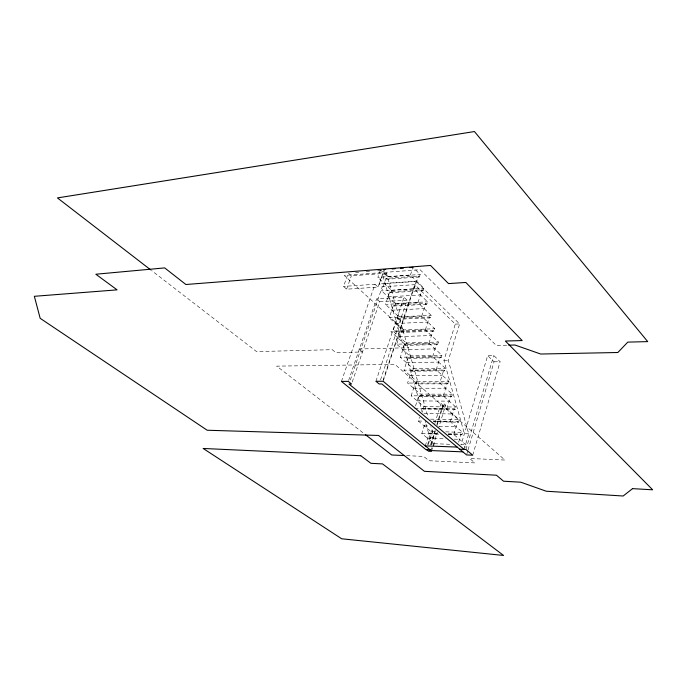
<?xml version="1.0" encoding="UTF-8"?>
<svg xmlns="http://www.w3.org/2000/svg" width="687" height="687" viewBox="0 0 687 687"><rect width="100%" height="100%" fill="white"/><g stroke="black" fill="none" stroke-linecap="round" stroke-linejoin="round"><path stroke-width="0.52" stroke-dasharray="3.44 2.58" d="M472.708 455.198L500.11 361.723L493.747 355.48L487.667 355.6L461.209 444.386M465.932 449.478L493.747 355.48M466.868 453.909L467.77 450.844M468.07 449.822L494.056 361.809L487.667 355.6M464.094 449.41L468.714 433.841L448.293 360.349L459.629 323.929L416.176 281.447L379.207 283.971L383.913 270.3L386.918 273.186L386.661 273.941L427.726 415.978M448.422 434.287L453.755 434.45L466.026 444.867L465.288 447.366L464.438 446.644M458.633 442.23L461.063 434.115L448.319 433.737M448.113 434.433L461.913 434.845L462.66 432.355L450.294 421.724L433.214 421.346M453.755 434.45L457.662 421.492L433.196 420.968M434.064 421.698L458.521 422.239L459.268 419.74L446.808 408.894L414.742 408.456L418.761 395.772L450.775 395.952L451.651 396.734L452.407 394.235L439.757 382.951L443.785 370.027L411.676 370.37L407.589 383.037L420.427 394.098L452.407 394.235M450.294 421.724L454.227 408.774L422.273 408.336L421.303 411.393M422.273 408.336L423.149 409.083L455.095 409.538L455.85 407.039L443.295 395.978L411.178 395.789L415.231 383.123L416.124 383.896L448.173 383.827L448.937 381.337L436.185 369.829L403.973 370.181L408.087 357.523L440.247 356.905L441.14 357.729L441.921 355.239L428.971 343.268L396.657 344.178L400.839 331.538L433.093 330.37L433.995 331.22L434.794 328.738L421.638 316.286L389.228 317.772L393.471 305.148L425.82 303.405L426.747 304.298L427.554 301.816L414.184 288.883L381.68 290.945L385.991 278.347L418.443 276.019L419.379 276.947L420.195 274.465L413.703 268.042M433.488 446.164L434.244 443.716L421.784 433.488L425.751 420.805M446.808 408.894L450.775 395.952M428.293 444.626L433.274 428.499M434.811 423.51L440.985 403.552L443.793 403.578L445.605 405.167L438.821 427.254M443.295 395.978L447.289 383.037L407.589 383.037M430.483 445.09L434.905 430.749M436.795 424.6L442.797 405.132L440.985 403.552M431.118 444.729L435.472 430.577M437.018 425.579L443.793 403.578M431.771 444.755L433.969 437.602L430.998 427.305M431.376 449.547L432.003 447.503M431.41 451.35L437.276 432.278M425.27 445.872L429.203 433.179L437.696 433.428M438.564 434.15L430.071 433.892L430.826 431.445L418.28 421.019L419.474 417.224M427.64 444.601L429.847 437.464L425.373 422.067M468.714 433.841L464.386 433.712L443.931 360.426L455.283 324.101L414.75 284.667L382.247 286.822L379.207 283.971M411.676 370.37L412.578 371.16L444.669 370.834L445.442 368.344L432.595 356.596L400.332 357.231L404.48 344.582L436.683 343.689L437.585 344.531L438.375 342.04L425.313 329.829L392.955 331.022L397.163 318.39L429.469 316.939L430.388 317.815L431.187 315.333L417.928 302.641L385.467 304.41L389.744 291.803L422.144 289.768L423.08 290.678L423.888 288.197L410.414 275.015L377.867 277.385L380.461 269.854M423.149 409.083L423.922 406.635L411.178 395.789M436.185 369.829L440.247 356.905M451.651 396.734L419.654 396.536L420.427 394.098M432.595 356.596L436.683 343.689M428.971 343.268L433.093 330.37M416.124 383.896L416.906 381.457L403.973 370.181M425.313 329.829L429.469 316.939M412.578 371.16L413.359 368.721L400.332 357.231M421.638 316.286L425.82 303.405M441.14 357.729L408.997 358.331L409.787 355.892L396.657 344.178M417.928 302.641L422.144 289.768M437.585 344.531L405.39 345.398L406.189 342.968L392.955 331.022M414.184 288.883L418.443 276.019M433.995 331.22L401.758 332.371L402.556 329.94L389.228 317.772M380.504 379.928L407.005 300.142L403.965 297.265L376.605 298.862L348.653 380.383M383.2 379.911L414.75 284.667M383.131 381.251L416.176 281.447M410.414 275.015L412.981 267.329M375.935 381.276L403.965 297.265M430.388 317.815L398.091 319.249L398.907 316.81L385.467 304.41M426.747 304.298L394.407 306.016L395.223 303.585L381.68 290.945M423.08 290.678L390.688 292.688L391.513 290.257L377.867 277.385M419.379 276.947L386.936 279.248L387.769 276.827L381.191 270.549M352.242 382.015L379.679 301.687L376.605 298.862M386.918 273.186L351.349 275.848L348.3 273.048L343.543 286.41L346.626 289.184L378.03 287.106L382.711 273.495M350.344 379.98L382.247 286.822M341.439 381.414L374.99 284.263L343.543 286.41M346.626 289.184L351.349 275.848M355.634 272.481L358.777 272.241M366.111 271.674L370.293 271.348M377.627 270.79L382.865 270.386M386.661 273.941L382.453 274.25L422.694 412.827M387.769 276.827L420.195 274.465M384.256 283.413L416.734 281.189M391.513 290.257L423.888 288.197M388.026 296.87L420.453 294.946M379.679 301.687L407.005 300.142M395.223 303.585L427.554 301.816M391.762 310.223L424.137 308.583M398.907 316.81L431.187 315.333M395.472 323.474L427.803 322.126M455.283 324.101L459.629 323.929M402.556 329.94L434.794 328.738M399.156 336.621L431.436 335.557M406.189 342.968L438.375 342.04M506.654 345.218L496.289 345.484L420.066 269.699L344.273 275.435L405.193 331.117L390.869 331.641L408.739 347.725L358.949 348.996L362.453 351.984L335.814 352.611L332.285 349.674L256.586 351.607L151.509 270.506M402.805 349.666L435.034 348.876M409.787 355.892L441.921 355.239M443.931 360.426L448.293 360.349M406.438 362.616L438.615 362.101M494.056 361.809L500.11 361.723M413.359 368.721L445.442 368.344M410.036 375.463L442.162 375.222M416.906 381.457L448.937 381.337M413.6 388.215L445.683 388.241M417.146 400.873L449.178 401.156M442.797 405.132L445.605 405.167M423.922 406.635L455.85 407.039M423.862 413.488L452.647 413.978M430.577 419.156L459.268 419.74M418.28 421.019L423.613 421.14M424.154 425.906L430.543 426.06M439.062 426.275L456.091 426.704M430.826 431.445L436.133 431.599M445.683 431.865L462.66 432.355M421.784 433.488L438.838 434.004M429.847 437.464L433.969 437.602M427.623 438.28L445.691 438.873M454.193 439.156L459.5 439.328M434.244 443.716L451.196 444.326M460.728 444.669L466.026 444.867M406.618 455.661L423.647 456.417L429.066 460.737L474.923 462.901L469.625 458.469L504.945 460.041L394.939 364.376L276.724 366.137L363.818 433.428M429.203 433.179L430.071 433.892M461.063 434.115L461.913 434.845M418.761 395.772L419.654 396.536M457.662 421.492L458.521 422.239M454.227 408.774L455.095 409.538M408.087 357.523L408.997 358.331M404.48 344.582L405.39 345.398M447.289 383.037L448.173 383.827M443.785 370.027L444.669 370.834M400.839 331.538L401.758 332.371M397.163 318.39L398.091 319.249M393.471 305.148L394.407 306.016M374.99 284.263L378.03 287.106M389.744 291.803L390.688 292.688M385.991 278.347L386.936 279.248"/><path stroke-width="1.03" d="M383.612 269.613L385.708 269.45M392.002 268.96L395.145 268.711M400.392 268.308L403.544 268.067M409.83 267.578L412.981 267.329M508.724 345.166L514.941 345.011L540.669 354.028L617.836 352.508L627.798 342.126L647.721 341.611L474.451 131.543L57.442 197.916L150.659 269.854M425.27 445.872L457.181 447.074M459.766 449.238L465.932 449.478L472.708 455.198L466.567 454.931L381.86 383.964L379.155 383.973L375.935 381.276L383.131 381.251L464.094 449.41M430.199 449.865L426.06 449.702L341.439 381.414L348.3 381.388L351.555 384.024L348.962 384.033L431.058 450.569L462.892 451.857M404.488 455.558L391.719 454.992L365.51 434.734M426.713 449.727L428.585 451.239L431.41 451.35L429.538 449.839M632.538 488.637L623.169 496.005L546.277 491.231L520.815 482.205L503.554 481.209L496.443 475.215L424.42 471.316L378.597 435.464L207.173 430.234L40.172 318.321L34.35 296.303L117.099 289.862L95.828 274.233L164.674 267.904L185.885 284.504L430.543 265.448L448.508 283.594L465.82 282.46L522.172 340.563L505.374 341.035L652.65 489.797L632.538 488.637M360.769 455.721L203.146 448.465L341.679 538.78L503.58 555.457L382.522 463.905L370.928 463.313L360.769 455.721"/></g></svg>
